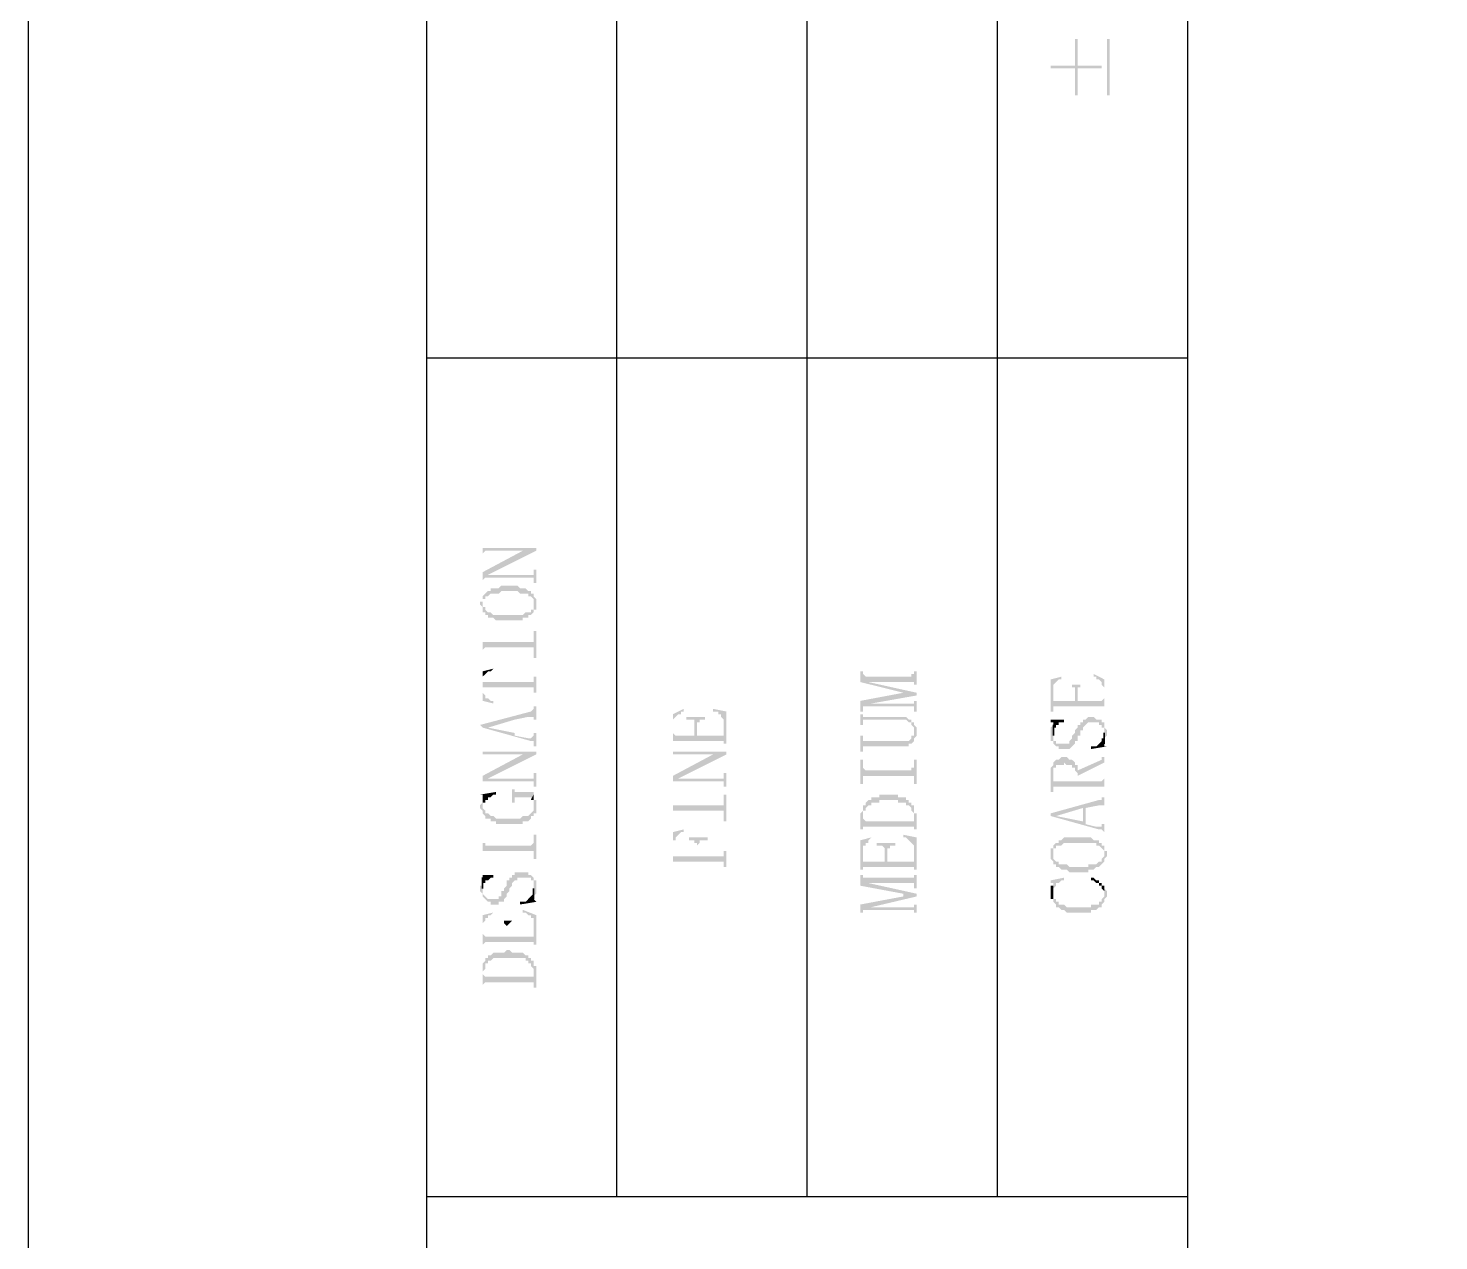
# Model space of a CAD drawing. Header units: inches. Extents: x 3613 to 8393, y -2205 to -794.
# Drawn here: x 3613.22 to 3636.98, y -1648.8 to -1628.38 of the extents above; entities that cross this region are included whole.
import ezdxf

# ---------------------------------------------------------------- set-up
doc = ezdxf.new("R2010")
doc.units = ezdxf.units.IN
doc.header["$MEASUREMENT"] = 0

msp = doc.modelspace()

# ---------------------------------------------------------------- hatches: boundary and pattern name
at = {"transparency": 33554559}
for points in [[(3630.443, -1629.012), (3630.443, -1629.057), (3630.85, -1629.057), (3630.85, -1629.509), (3630.895, -1629.509), (3630.895, -1629.057), (3631.301, -1629.057), (3631.301, -1629.012), (3630.895, -1629.012), (3630.895, -1628.561), (3630.85, -1628.561), (3630.85, -1629.012)], [(3631.436, -1629.509), (3631.436, -1628.561), (3631.391, -1628.561), (3631.391, -1629.509)], [(3620.875, -1637.046), (3620.875, -1637.272), (3620.875, -1637.226), (3620.875, -1637.226), (3620.921, -1637.181), (3621.778, -1637.181), (3621.778, -1637.136), (3620.875, -1637.136)], [(3620.875, -1637.542), (3620.875, -1637.723), (3620.875, -1637.678), (3620.875, -1637.678), (3620.921, -1637.633), (3620.921, -1637.633), (3620.966, -1637.587), (3621.778, -1637.181), (3621.552, -1637.181)], [(3620.921, -1637.633), (3621.733, -1637.633), (3621.733, -1637.678), (3621.733, -1637.723), (3621.778, -1637.723), (3621.778, -1637.497), (3621.733, -1637.497), (3621.733, -1637.587), (3620.966, -1637.587)], [(3620.875, -1637.948), (3620.875, -1638.084), (3620.875, -1638.039), (3620.875, -1637.994), (3620.921, -1637.994), (3620.921, -1637.948), (3620.966, -1637.948), (3621.011, -1637.903), (3621.146, -1637.903), (3621.191, -1637.858), (3621.462, -1637.858), (3621.507, -1637.903), (3621.643, -1637.903), (3621.643, -1637.948), (3621.688, -1637.948), (3621.733, -1637.994), (3621.733, -1638.039), (3621.733, -1638.084), (3621.733, -1637.948), (3621.733, -1637.903), (3621.688, -1637.903), (3621.688, -1637.858), (3621.643, -1637.858), (3621.598, -1637.813), (3621.507, -1637.813), (3621.462, -1637.768), (3621.191, -1637.768), (3621.146, -1637.813), (3621.011, -1637.813), (3621.011, -1637.858), (3620.966, -1637.858), (3620.921, -1637.903), (3620.921, -1637.903)], [(3620.83, -1638.084), (3620.83, -1638.084), (3620.875, -1638.129), (3620.875, -1638.174), (3620.875, -1638.219), (3620.921, -1638.219), (3620.921, -1638.264), (3620.966, -1638.264), (3620.966, -1638.31), (3621.056, -1638.31), (3621.101, -1638.355), (3621.552, -1638.355), (3621.552, -1638.31), (3621.643, -1638.31), (3621.643, -1638.264), (3621.688, -1638.264), (3621.733, -1638.219), (3621.733, -1638.174), (3621.778, -1638.174), (3621.778, -1638.129), (3621.778, -1638.084), (3621.778, -1638.039), (3621.778, -1637.994), (3621.778, -1637.994), (3621.733, -1637.948), (3621.733, -1638.084), (3621.733, -1638.129), (3621.733, -1638.174), (3621.688, -1638.174), (3621.688, -1638.219), (3621.598, -1638.219), (3621.552, -1638.264), (3621.056, -1638.264), (3621.011, -1638.219), (3620.966, -1638.219), (3620.921, -1638.174), (3620.921, -1638.129), (3620.875, -1638.129), (3620.875, -1638.084), (3620.875, -1637.948), (3620.875, -1637.994), (3620.875, -1638.039), (3620.83, -1638.039)], [(3620.875, -1638.535), (3620.875, -1638.987), (3620.875, -1638.851), (3620.875, -1638.851), (3620.921, -1638.806), (3621.733, -1638.806), (3621.733, -1638.987), (3621.778, -1638.987), (3621.778, -1638.535), (3621.733, -1638.535), (3621.733, -1638.671), (3621.733, -1638.716), (3620.875, -1638.716)], [(3620.875, -1639.212), (3620.875, -1639.348), (3620.875, -1639.302), (3620.921, -1639.257), (3620.921, -1639.257), (3620.966, -1639.212), (3621.011, -1639.212), (3621.056, -1639.167), (3621.056, -1639.167)], [(3620.875, -1639.212), (3620.875, -1639.709), (3621.056, -1639.754), (3621.056, -1639.709), (3621.011, -1639.709), (3620.966, -1639.664), (3620.921, -1639.664), (3620.921, -1639.618), (3620.921, -1639.618), (3620.875, -1639.573), (3620.875, -1639.348)], [(3620.875, -1639.348), (3620.875, -1639.528), (3620.875, -1639.483), (3621.733, -1639.483), (3621.733, -1639.528), (3621.733, -1639.573), (3621.778, -1639.573), (3621.778, -1639.302), (3621.733, -1639.302), (3621.733, -1639.348), (3621.733, -1639.393), (3620.875, -1639.393)], [(3627.239, -1639.212), (3627.239, -1639.393), (3627.961, -1639.573), (3627.961, -1639.573), (3628.187, -1639.618), (3628.187, -1639.573), (3627.374, -1639.393), (3627.374, -1639.393), (3627.329, -1639.302), (3627.329, -1639.302), (3627.284, -1639.257), (3627.284, -1639.212), (3627.284, -1639.212)], [(3627.329, -1639.302), (3627.374, -1639.393), (3628.142, -1639.393), (3628.142, -1639.438), (3628.187, -1639.438), (3628.187, -1639.212), (3628.142, -1639.212), (3628.142, -1639.257), (3628.097, -1639.257), (3628.097, -1639.302)], [(3630.443, -1639.348), (3630.443, -1639.889), (3630.489, -1639.889), (3630.489, -1639.483), (3630.489, -1639.438), (3630.489, -1639.438), (3630.534, -1639.393), (3630.534, -1639.393), (3630.579, -1639.348), (3630.624, -1639.348), (3630.624, -1639.302), (3630.624, -1639.302)], [(3631.166, -1639.302), (3631.211, -1639.302), (3631.211, -1639.348), (3631.256, -1639.348), (3631.301, -1639.393), (3631.301, -1639.438), (3631.301, -1639.438), (3631.346, -1639.483), (3631.346, -1639.889), (3631.346, -1639.348), (3631.166, -1639.257)], [(3627.239, -1639.709), (3627.239, -1639.889), (3627.284, -1639.889), (3627.284, -1639.844), (3627.284, -1639.799), (3627.329, -1639.799), (3627.42, -1639.754), (3628.187, -1639.618), (3627.961, -1639.573)], [(3630.489, -1639.844), (3630.489, -1639.799), (3631.346, -1639.799), (3631.346, -1639.844), (3631.346, -1639.664), (3631.346, -1639.664), (3631.301, -1639.709), (3630.895, -1639.709), (3630.895, -1639.573), (3630.85, -1639.709), (3630.489, -1639.709), (3630.489, -1639.528)], [(3630.714, -1639.438), (3630.804, -1639.438), (3630.804, -1639.483), (3630.85, -1639.483), (3630.85, -1639.709), (3630.895, -1639.573), (3630.895, -1639.528), (3630.895, -1639.483), (3630.94, -1639.483), (3630.94, -1639.438), (3631.03, -1639.438)], [(3620.83, -1640.115), (3620.875, -1640.16), (3620.966, -1640.16), (3621.417, -1640.025), (3621.417, -1640.25), (3621.417, -1640.025), (3621.643, -1639.979), (3621.733, -1639.979), (3621.733, -1640.025), (3621.778, -1640.025), (3621.778, -1639.799), (3621.733, -1639.799), (3621.733, -1639.844), (3621.733, -1639.844), (3621.688, -1639.889), (3621.688, -1639.889)], [(3627.329, -1639.799), (3628.142, -1639.799), (3628.142, -1639.844), (3628.142, -1639.889), (3628.187, -1639.889), (3628.187, -1639.709), (3628.142, -1639.709), (3628.142, -1639.754), (3627.42, -1639.754)], [(3620.875, -1640.16), (3621.688, -1640.386), (3621.733, -1640.386), (3621.733, -1640.431), (3621.733, -1640.476), (3621.778, -1640.476), (3621.778, -1640.25), (3621.733, -1640.25), (3621.733, -1640.295), (3621.733, -1640.295), (3621.688, -1640.34), (3621.643, -1640.34), (3621.417, -1640.295), (3621.417, -1640.025), (3621.417, -1640.25), (3620.966, -1640.16), (3620.966, -1640.16)], [(3624.08, -1639.934), (3624.08, -1640.431), (3624.08, -1640.07), (3624.08, -1640.025), (3624.125, -1639.979), (3624.125, -1639.979), (3624.17, -1639.934), (3624.215, -1639.934), (3624.215, -1639.889), (3624.26, -1639.889), (3624.26, -1639.844)], [(3624.305, -1639.979), (3624.305, -1640.025), (3624.441, -1640.025), (3624.441, -1640.07), (3624.441, -1640.115), (3624.441, -1640.295), (3624.486, -1640.115), (3624.486, -1640.07), (3624.531, -1640.07), (3624.531, -1640.025), (3624.621, -1640.025), (3624.621, -1639.979)], [(3624.757, -1639.889), (3624.847, -1639.889), (3624.847, -1639.934), (3624.892, -1639.934), (3624.892, -1639.979), (3624.892, -1639.979), (3624.937, -1640.025), (3624.937, -1640.431), (3624.982, -1640.431), (3624.982, -1639.889), (3624.757, -1639.844)], [(3627.239, -1639.934), (3627.239, -1640.115), (3627.284, -1640.115), (3627.284, -1640.07), (3627.284, -1640.025), (3628.006, -1640.025), (3628.051, -1640.07), (3628.097, -1640.07), (3628.097, -1640.115), (3628.097, -1640.115), (3628.142, -1640.16), (3628.142, -1640.205), (3628.142, -1640.07), (3628.097, -1640.07), (3628.097, -1640.025), (3628.051, -1640.025), (3628.006, -1639.979), (3627.284, -1639.979), (3627.284, -1639.934), (3627.284, -1639.934)], [(3630.443, -1640.25), (3630.443, -1640.34), (3630.443, -1640.386), (3630.489, -1640.386), (3630.489, -1640.431), (3630.489, -1640.431), (3630.534, -1640.476), (3630.579, -1640.476), (3630.579, -1640.521), (3630.759, -1640.521), (3630.804, -1640.476), (3630.804, -1640.476), (3630.85, -1640.431), (3630.85, -1640.386), (3630.895, -1640.386), (3630.895, -1640.295), (3630.94, -1640.295), (3630.94, -1640.205), (3630.985, -1640.205), (3630.985, -1640.16), (3630.985, -1640.16), (3631.03, -1640.115), (3631.03, -1640.115), (3631.075, -1640.07), (3631.256, -1640.07), (3631.256, -1640.115), (3631.301, -1640.115), (3631.301, -1640.16), (3631.346, -1640.16), (3631.346, -1640.205), (3631.346, -1640.386), (3631.346, -1640.34), (3631.346, -1640.34), (3631.391, -1640.295), (3631.391, -1640.25), (3631.391, -1640.205), (3631.391, -1640.205), (3631.346, -1640.16), (3631.346, -1640.115), (3631.346, -1640.07), (3631.301, -1640.07), (3631.301, -1640.025), (3631.211, -1640.025), (3631.166, -1639.979), (3631.075, -1639.979), (3631.03, -1640.025), (3630.985, -1640.025), (3630.985, -1640.07), (3630.94, -1640.07), (3630.94, -1640.115), (3630.895, -1640.115), (3630.895, -1640.16), (3630.895, -1640.16), (3630.85, -1640.205), (3630.85, -1640.25), (3630.85, -1640.25), (3630.804, -1640.295), (3630.804, -1640.34), (3630.804, -1640.34), (3630.759, -1640.386), (3630.759, -1640.431), (3630.534, -1640.431), (3630.534, -1640.386), (3630.489, -1640.386), (3630.489, -1640.34), (3630.489, -1640.295), (3630.489, -1640.115), (3630.443, -1640.16), (3630.443, -1640.205)], [(3630.443, -1640.025), (3630.443, -1640.07), (3630.489, -1640.07), (3630.489, -1640.205), (3630.489, -1640.16), (3630.534, -1640.16), (3630.534, -1640.115), (3630.579, -1640.115), (3630.579, -1640.07), (3630.669, -1640.07), (3630.669, -1640.025)], [(3624.08, -1640.431), (3624.08, -1640.386), (3624.937, -1640.386), (3624.937, -1640.431), (3624.937, -1640.25), (3624.937, -1640.295), (3624.486, -1640.295), (3624.486, -1640.115), (3624.441, -1640.295), (3624.125, -1640.295), (3624.08, -1640.25), (3624.08, -1640.07)], [(3627.239, -1640.295), (3627.239, -1640.566), (3627.284, -1640.566), (3627.284, -1640.521), (3627.284, -1640.476), (3628.051, -1640.476), (3628.051, -1640.431), (3628.097, -1640.431), (3628.142, -1640.386), (3628.142, -1640.34), (3628.142, -1640.34), (3628.187, -1640.295), (3628.187, -1640.25), (3628.187, -1640.205), (3628.187, -1640.16), (3628.142, -1640.115), (3628.142, -1640.25), (3628.142, -1640.295), (3628.097, -1640.295), (3628.097, -1640.34), (3628.097, -1640.34), (3628.051, -1640.386), (3627.284, -1640.386), (3627.284, -1640.295)], [(3631.12, -1640.521), (3631.12, -1640.521), (3631.391, -1640.476), (3631.346, -1640.476), (3631.346, -1640.431), (3631.346, -1640.295), (3631.346, -1640.34), (3631.301, -1640.34), (3631.301, -1640.386), (3631.301, -1640.386), (3631.256, -1640.431), (3631.256, -1640.431), (3631.211, -1640.476), (3631.12, -1640.476)], [(3620.875, -1640.476), (3620.875, -1640.702), (3620.875, -1640.611), (3621.778, -1640.611), (3621.778, -1640.566), (3620.875, -1640.566)], [(3624.08, -1640.476), (3624.08, -1640.702), (3624.08, -1640.656), (3624.08, -1640.611), (3624.982, -1640.611), (3624.982, -1640.566), (3624.08, -1640.566)], [(3620.875, -1640.972), (3620.875, -1641.153), (3620.875, -1641.063), (3620.921, -1641.063), (3620.966, -1641.017), (3621.778, -1640.611), (3621.552, -1640.611)], [(3624.08, -1640.972), (3624.08, -1641.153), (3624.08, -1641.108), (3624.08, -1641.063), (3624.125, -1641.063), (3624.17, -1641.017), (3624.982, -1640.611), (3624.757, -1640.611)], [(3627.239, -1640.702), (3627.239, -1641.108), (3627.284, -1641.108), (3627.284, -1640.972), (3628.142, -1640.972), (3628.142, -1641.108), (3628.187, -1641.108), (3628.187, -1640.702), (3628.142, -1640.702), (3628.142, -1640.837), (3628.097, -1640.837), (3628.097, -1640.882), (3627.329, -1640.882), (3627.284, -1640.837), (3627.284, -1640.702)], [(3630.443, -1640.927), (3630.443, -1641.243), (3630.489, -1641.243), (3630.489, -1640.927), (3630.489, -1640.837), (3630.534, -1640.837), (3630.534, -1640.792), (3630.669, -1640.792), (3630.669, -1640.747), (3630.669, -1640.747), (3630.714, -1640.792), (3630.804, -1640.792), (3630.804, -1640.837), (3630.85, -1640.837), (3630.85, -1640.882), (3630.85, -1640.882), (3630.895, -1640.927), (3630.895, -1641.063), (3630.895, -1640.792), (3630.85, -1640.792), (3630.85, -1640.747), (3630.85, -1640.747), (3630.804, -1640.702), (3630.759, -1640.702), (3630.714, -1640.656), (3630.624, -1640.656), (3630.579, -1640.702), (3630.534, -1640.702), (3630.489, -1640.747), (3630.489, -1640.792), (3630.489, -1640.792), (3630.443, -1640.837), (3630.443, -1640.882), (3630.443, -1640.882)], [(3630.895, -1640.882), (3630.895, -1640.972), (3631.346, -1640.747), (3631.346, -1640.611), (3631.346, -1640.656), (3631.301, -1640.656), (3631.301, -1640.702), (3631.301, -1640.702)], [(3620.921, -1641.063), (3621.733, -1641.063), (3621.733, -1641.153), (3621.778, -1641.153), (3621.778, -1640.927), (3621.733, -1640.927), (3621.733, -1640.972), (3621.733, -1641.017), (3620.966, -1641.017)], [(3624.125, -1641.063), (3624.937, -1641.063), (3624.937, -1641.153), (3624.982, -1641.153), (3624.982, -1640.927), (3624.937, -1640.927), (3624.937, -1640.972), (3624.937, -1641.017), (3624.17, -1641.017)], [(3630.489, -1641.198), (3630.489, -1641.153), (3631.346, -1641.153), (3631.346, -1641.243), (3631.346, -1640.972), (3631.346, -1641.017), (3631.346, -1641.017), (3631.301, -1641.063), (3630.895, -1641.063), (3630.895, -1640.837), (3630.895, -1640.792), (3630.895, -1641.063), (3630.489, -1641.063), (3630.489, -1640.972)], [(3620.83, -1641.288), (3620.875, -1641.288), (3620.875, -1641.333), (3620.875, -1641.469), (3620.875, -1641.424), (3620.921, -1641.424), (3620.921, -1641.379), (3620.966, -1641.379), (3620.966, -1641.333), (3621.011, -1641.333), (3621.056, -1641.288), (3621.101, -1641.288), (3621.101, -1641.243)], [(3621.372, -1641.198), (3621.372, -1641.424), (3621.417, -1641.424), (3621.417, -1641.379), (3621.417, -1641.333), (3621.688, -1641.333), (3621.688, -1641.379), (3621.733, -1641.288), (3621.733, -1641.243), (3621.417, -1641.243), (3621.417, -1641.198), (3621.417, -1641.198)], [(3620.83, -1641.469), (3620.83, -1641.514), (3620.83, -1641.514), (3620.875, -1641.559), (3620.875, -1641.604), (3620.875, -1641.604), (3620.921, -1641.649), (3620.921, -1641.694), (3621.011, -1641.694), (3621.011, -1641.74), (3621.101, -1641.74), (3621.101, -1641.785), (3621.552, -1641.785), (3621.552, -1641.74), (3621.643, -1641.74), (3621.688, -1641.694), (3621.688, -1641.649), (3621.733, -1641.649), (3621.733, -1641.604), (3621.778, -1641.604), (3621.778, -1641.559), (3621.778, -1641.469), (3621.778, -1641.424), (3621.778, -1641.379), (3621.733, -1641.379), (3621.733, -1641.514), (3621.733, -1641.559), (3621.733, -1641.559), (3621.688, -1641.604), (3621.688, -1641.604), (3621.643, -1641.649), (3621.552, -1641.649), (3621.507, -1641.694), (3621.101, -1641.694), (3621.056, -1641.649), (3621.011, -1641.649), (3620.966, -1641.604), (3620.921, -1641.604), (3620.921, -1641.559), (3620.921, -1641.559), (3620.875, -1641.514), (3620.875, -1641.379), (3620.875, -1641.424), (3620.875, -1641.424)], [(3621.688, -1641.379), (3621.733, -1641.379), (3621.733, -1641.469), (3621.733, -1641.333), (3621.733, -1641.288)], [(3624.08, -1641.288), (3624.08, -1641.74), (3624.08, -1641.604), (3624.08, -1641.559), (3624.937, -1641.559), (3624.937, -1641.74), (3624.982, -1641.74), (3624.982, -1641.288), (3624.937, -1641.288), (3624.937, -1641.424), (3624.937, -1641.469), (3624.08, -1641.469), (3624.08, -1641.424)], [(3627.239, -1641.649), (3627.239, -1641.875), (3627.284, -1641.875), (3627.284, -1641.649), (3627.284, -1641.604), (3627.284, -1641.559), (3627.329, -1641.559), (3627.329, -1641.514), (3627.329, -1641.514), (3627.374, -1641.469), (3627.42, -1641.469), (3627.42, -1641.424), (3627.555, -1641.424), (3627.555, -1641.379), (3627.871, -1641.379), (3627.871, -1641.424), (3628.006, -1641.424), (3628.006, -1641.469), (3628.051, -1641.469), (3628.097, -1641.514), (3628.097, -1641.559), (3628.097, -1641.559), (3628.142, -1641.604), (3628.142, -1641.875), (3628.187, -1641.875), (3628.187, -1641.649), (3628.187, -1641.604), (3628.142, -1641.604), (3628.142, -1641.514), (3628.142, -1641.469), (3628.097, -1641.469), (3628.097, -1641.424), (3628.051, -1641.424), (3628.051, -1641.379), (3628.006, -1641.379), (3628.006, -1641.333), (3627.871, -1641.333), (3627.871, -1641.288), (3627.555, -1641.288), (3627.555, -1641.333), (3627.42, -1641.333), (3627.42, -1641.379), (3627.374, -1641.379), (3627.329, -1641.424), (3627.329, -1641.469), (3627.284, -1641.469), (3627.284, -1641.514), (3627.284, -1641.559), (3627.284, -1641.559), (3627.239, -1641.604), (3627.239, -1641.604)], [(3630.443, -1641.604), (3630.443, -1641.649), (3630.534, -1641.649), (3630.985, -1641.514), (3630.985, -1641.74), (3631.03, -1641.514), (3631.256, -1641.469), (3631.346, -1641.469), (3631.346, -1641.514), (3631.346, -1641.288), (3631.346, -1641.333), (3631.301, -1641.333), (3631.301, -1641.379), (3631.256, -1641.379)], [(3627.284, -1641.875), (3627.284, -1641.83), (3628.142, -1641.83), (3628.142, -1641.875), (3628.142, -1641.694), (3628.142, -1641.74), (3627.329, -1641.74), (3627.284, -1641.694), (3627.284, -1641.649)], [(3630.443, -1641.649), (3631.256, -1641.875), (3631.301, -1641.875), (3631.346, -1641.92), (3631.346, -1641.965), (3631.346, -1641.74), (3631.346, -1641.785), (3631.301, -1641.785), (3631.301, -1641.83), (3631.211, -1641.83), (3631.03, -1641.785), (3631.03, -1641.514), (3630.985, -1641.74), (3630.534, -1641.649), (3630.534, -1641.649)], [(3620.875, -1641.965), (3620.875, -1642.371), (3620.875, -1642.236), (3621.733, -1642.236), (3621.733, -1642.371), (3621.778, -1642.371), (3621.778, -1641.965), (3621.733, -1641.965), (3621.733, -1642.101), (3621.733, -1642.101), (3621.688, -1642.146), (3620.921, -1642.146), (3620.921, -1642.101), (3620.875, -1642.101)], [(3624.08, -1641.92), (3624.08, -1642.507), (3624.08, -1642.146), (3624.08, -1642.056), (3624.125, -1642.056), (3624.125, -1642.01), (3624.125, -1642.01), (3624.17, -1641.965), (3624.17, -1641.965), (3624.215, -1641.92), (3624.26, -1641.92), (3624.26, -1641.875)], [(3627.961, -1642.01), (3628.006, -1642.01), (3628.051, -1642.056), (3628.051, -1642.056), (3628.097, -1642.101), (3628.097, -1642.101), (3628.142, -1642.146), (3628.142, -1642.191), (3628.142, -1642.552), (3628.187, -1642.552), (3628.187, -1642.01), (3627.961, -1641.965)], [(3624.08, -1642.462), (3624.08, -1642.417), (3624.937, -1642.417), (3624.937, -1642.507), (3624.982, -1642.507), (3624.982, -1642.236), (3624.937, -1642.236), (3624.937, -1642.281), (3624.937, -1642.326), (3624.486, -1642.326), (3624.486, -1642.146), (3624.486, -1642.326), (3624.08, -1642.326), (3624.08, -1642.146)], [(3624.351, -1642.01), (3624.351, -1642.056), (3624.441, -1642.056), (3624.441, -1642.101), (3624.486, -1642.101), (3624.486, -1642.326), (3624.486, -1642.146), (3624.486, -1642.146), (3624.531, -1642.101), (3624.531, -1642.056), (3624.667, -1642.056), (3624.667, -1642.01)], [(3627.239, -1642.056), (3627.239, -1642.552), (3627.284, -1642.552), (3627.284, -1642.191), (3627.284, -1642.146), (3627.329, -1642.146), (3627.329, -1642.101), (3627.374, -1642.101), (3627.374, -1642.056), (3627.374, -1642.056), (3627.42, -1642.01), (3627.465, -1642.01), (3627.42, -1642.01)], [(3627.284, -1642.552), (3627.284, -1642.507), (3628.142, -1642.507), (3628.142, -1642.552), (3628.142, -1642.371), (3628.142, -1642.417), (3627.69, -1642.417), (3627.69, -1642.236), (3627.645, -1642.417), (3627.284, -1642.417), (3627.284, -1642.371), (3627.284, -1642.191)], [(3627.51, -1642.101), (3627.51, -1642.146), (3627.6, -1642.146), (3627.645, -1642.191), (3627.645, -1642.236), (3627.645, -1642.417), (3627.69, -1642.236), (3627.69, -1642.191), (3627.735, -1642.191), (3627.735, -1642.146), (3627.826, -1642.146), (3627.826, -1642.101)], [(3630.443, -1642.281), (3630.443, -1642.326), (3630.443, -1642.371), (3630.443, -1642.371), (3630.489, -1642.417), (3630.489, -1642.462), (3630.534, -1642.462), (3630.534, -1642.507), (3630.579, -1642.507), (3630.624, -1642.552), (3630.714, -1642.552), (3630.759, -1642.597), (3631.075, -1642.597), (3631.075, -1642.552), (3631.166, -1642.552), (3631.211, -1642.507), (3631.256, -1642.507), (3631.301, -1642.462), (3631.301, -1642.462), (3631.346, -1642.417), (3631.346, -1642.371), (3631.346, -1642.371), (3631.391, -1642.326), (3631.391, -1642.281), (3631.391, -1642.236), (3631.346, -1642.236), (3631.346, -1642.191), (3631.346, -1642.281), (3631.346, -1642.326), (3631.346, -1642.326), (3631.301, -1642.371), (3631.301, -1642.417), (3631.256, -1642.417), (3631.211, -1642.462), (3631.075, -1642.462), (3631.075, -1642.507), (3630.759, -1642.507), (3630.714, -1642.462), (3630.579, -1642.462), (3630.579, -1642.417), (3630.534, -1642.417), (3630.489, -1642.371), (3630.489, -1642.326), (3630.489, -1642.191), (3630.443, -1642.191), (3630.443, -1642.236)], [(3630.489, -1642.191), (3630.489, -1642.281), (3630.489, -1642.236), (3630.489, -1642.191), (3630.534, -1642.191), (3630.534, -1642.146), (3630.624, -1642.146), (3630.669, -1642.101), (3631.211, -1642.101), (3631.211, -1642.146), (3631.256, -1642.146), (3631.301, -1642.191), (3631.301, -1642.191), (3631.346, -1642.236), (3631.346, -1642.281), (3631.346, -1642.146), (3631.301, -1642.146), (3631.301, -1642.101), (3631.256, -1642.101), (3631.256, -1642.056), (3631.166, -1642.056), (3631.12, -1642.01), (3630.669, -1642.01), (3630.624, -1642.056), (3630.579, -1642.056), (3630.579, -1642.101), (3630.534, -1642.101), (3630.489, -1642.146), (3630.489, -1642.146)], [(3620.83, -1642.868), (3620.83, -1642.913), (3620.83, -1642.913), (3620.875, -1642.958), (3620.875, -1643.003), (3620.875, -1643.003), (3620.921, -1643.048), (3620.921, -1643.048), (3620.966, -1643.094), (3621.011, -1643.094), (3621.011, -1643.139), (3621.146, -1643.139), (3621.146, -1643.094), (3621.236, -1643.094), (3621.236, -1643.048), (3621.236, -1643.048), (3621.282, -1643.003), (3621.282, -1642.958), (3621.282, -1642.958), (3621.327, -1642.913), (3621.327, -1642.868), (3621.327, -1642.868), (3621.372, -1642.823), (3621.372, -1642.778), (3621.372, -1642.778), (3621.417, -1642.732), (3621.462, -1642.732), (3621.462, -1642.687), (3621.688, -1642.687), (3621.688, -1642.732), (3621.733, -1642.732), (3621.733, -1642.778), (3621.733, -1643.003), (3621.778, -1642.958), (3621.778, -1642.868), (3621.778, -1642.778), (3621.778, -1642.732), (3621.733, -1642.732), (3621.733, -1642.687), (3621.733, -1642.687), (3621.688, -1642.642), (3621.643, -1642.642), (3621.643, -1642.597), (3621.417, -1642.597), (3621.417, -1642.642), (3621.372, -1642.642), (3621.372, -1642.687), (3621.327, -1642.687), (3621.327, -1642.732), (3621.282, -1642.732), (3621.282, -1642.823), (3621.282, -1642.823), (3621.236, -1642.868), (3621.236, -1642.913), (3621.191, -1642.913), (3621.191, -1642.958), (3621.191, -1643.003), (3621.146, -1643.003), (3621.146, -1643.048), (3620.966, -1643.048), (3620.921, -1643.003), (3620.921, -1643.003), (3620.875, -1642.958), (3620.875, -1642.732), (3620.875, -1642.778), (3620.875, -1642.823), (3620.83, -1642.823)], [(3620.83, -1642.642), (3620.875, -1642.642), (3620.875, -1642.687), (3620.875, -1642.823), (3620.875, -1642.778), (3620.921, -1642.778), (3620.921, -1642.732), (3620.966, -1642.732), (3621.011, -1642.687), (3621.056, -1642.687), (3621.056, -1642.642), (3621.056, -1642.642)], [(3627.239, -1642.642), (3627.239, -1642.823), (3627.961, -1642.958), (3627.961, -1643.003), (3628.187, -1643.003), (3628.187, -1642.958), (3627.374, -1642.778), (3627.374, -1642.778), (3627.329, -1642.687), (3627.284, -1642.687), (3627.284, -1642.642), (3627.284, -1642.642)], [(3627.329, -1642.687), (3627.374, -1642.778), (3628.142, -1642.778), (3628.142, -1642.823), (3628.142, -1642.868), (3628.187, -1642.868), (3628.187, -1642.642), (3628.142, -1642.642), (3628.142, -1642.687), (3628.097, -1642.687)], [(3621.507, -1643.094), (3621.507, -1643.139), (3621.778, -1643.094), (3621.778, -1643.094), (3621.733, -1643.048), (3621.733, -1642.913), (3621.733, -1642.958), (3621.733, -1642.958), (3621.688, -1643.003), (3621.688, -1643.003), (3621.643, -1643.048), (3621.643, -1643.048), (3621.598, -1643.094), (3621.552, -1643.094)], [(3630.443, -1642.732), (3630.443, -1642.778), (3630.489, -1642.778), (3630.489, -1643.048), (3630.489, -1642.913), (3630.489, -1642.868), (3630.489, -1642.868), (3630.534, -1642.823), (3630.534, -1642.778), (3630.579, -1642.778), (3630.624, -1642.732), (3630.669, -1642.732), (3630.669, -1642.687)], [(3630.443, -1642.913), (3630.443, -1642.958), (3630.443, -1643.003), (3630.443, -1643.048), (3630.489, -1643.048), (3630.489, -1642.778), (3630.489, -1642.823), (3630.443, -1642.823), (3630.443, -1642.868)], [(3630.489, -1643.048), (3630.489, -1643.094), (3630.489, -1643.094), (3630.534, -1643.139), (3630.534, -1643.184), (3630.579, -1643.184), (3630.624, -1643.229), (3630.669, -1643.229), (3630.714, -1643.274), (3631.12, -1643.274), (3631.12, -1643.229), (3631.211, -1643.229), (3631.256, -1643.184), (3631.301, -1643.184), (3631.301, -1643.139), (3631.301, -1643.139), (3631.346, -1643.094), (3631.346, -1643.048), (3631.346, -1643.048), (3631.391, -1643.003), (3631.391, -1642.958), (3631.391, -1642.913), (3631.391, -1642.913), (3631.346, -1642.868), (3631.346, -1642.823), (3631.346, -1642.958), (3631.346, -1643.003), (3631.346, -1643.003), (3631.301, -1643.048), (3631.301, -1643.094), (3631.256, -1643.094), (3631.256, -1643.139), (3631.12, -1643.139), (3631.12, -1643.184), (3630.714, -1643.184), (3630.669, -1643.139), (3630.579, -1643.139), (3630.579, -1643.094), (3630.534, -1643.094), (3630.534, -1643.048), (3630.489, -1643.048), (3630.489, -1643.003), (3630.489, -1642.958), (3630.489, -1642.958)], [(3631.12, -1642.732), (3631.166, -1642.732), (3631.211, -1642.778), (3631.256, -1642.778), (3631.256, -1642.823), (3631.301, -1642.823), (3631.301, -1642.868), (3631.301, -1642.868), (3631.346, -1642.913), (3631.346, -1642.958), (3631.346, -1642.823), (3631.301, -1642.823), (3631.301, -1642.778), (3631.256, -1642.778), (3631.256, -1642.732), (3631.211, -1642.732), (3631.166, -1642.687), (3631.12, -1642.687)], [(3627.239, -1643.139), (3627.239, -1643.274), (3627.284, -1643.274), (3627.284, -1643.229), (3627.329, -1643.229), (3627.42, -1643.184), (3628.187, -1643.003), (3627.961, -1643.003)], [(3627.329, -1643.229), (3628.142, -1643.229), (3628.142, -1643.274), (3628.187, -1643.274), (3628.187, -1643.139), (3628.142, -1643.139), (3628.142, -1643.184), (3627.42, -1643.184)], [(3620.875, -1643.319), (3620.875, -1643.816), (3620.875, -1643.455), (3620.875, -1643.455), (3620.921, -1643.409), (3620.921, -1643.364), (3620.966, -1643.364), (3620.966, -1643.319), (3621.011, -1643.319), (3621.056, -1643.274), (3621.056, -1643.274)], [(3621.552, -1643.274), (3621.598, -1643.274), (3621.643, -1643.319), (3621.688, -1643.319), (3621.688, -1643.364), (3621.733, -1643.364), (3621.733, -1643.455), (3621.733, -1643.816), (3621.778, -1643.816), (3621.778, -1643.319), (3621.552, -1643.229)], [(3620.875, -1643.816), (3620.875, -1643.816), (3620.921, -1643.771), (3621.733, -1643.771), (3621.733, -1643.816), (3621.733, -1643.635), (3621.733, -1643.68), (3621.282, -1643.68), (3621.282, -1643.5), (3621.282, -1643.68), (3620.921, -1643.68), (3620.875, -1643.635), (3620.875, -1643.5)], [(3621.146, -1643.409), (3621.236, -1643.409), (3621.236, -1643.455), (3621.236, -1643.455), (3621.282, -1643.5), (3621.282, -1643.68), (3621.282, -1643.5), (3621.282, -1643.5), (3621.327, -1643.455), (3621.327, -1643.455), (3621.372, -1643.409), (3621.417, -1643.409)], [(3620.875, -1644.267), (3620.875, -1644.538), (3620.875, -1644.267), (3620.875, -1644.267), (3620.921, -1644.222), (3620.921, -1644.177), (3620.921, -1644.132), (3620.966, -1644.132), (3620.966, -1644.086), (3621.011, -1644.086), (3621.056, -1644.041), (3621.598, -1644.041), (3621.598, -1644.086), (3621.643, -1644.086), (3621.643, -1644.132), (3621.688, -1644.132), (3621.688, -1644.177), (3621.688, -1644.177), (3621.733, -1644.222), (3621.733, -1644.267), (3621.733, -1644.538), (3621.778, -1644.538), (3621.778, -1644.267), (3621.778, -1644.177), (3621.733, -1644.177), (3621.733, -1644.132), (3621.733, -1644.086), (3621.688, -1644.086), (3621.688, -1644.041), (3621.643, -1644.041), (3621.643, -1643.996), (3621.598, -1643.996), (3621.552, -1643.951), (3621.372, -1643.951), (3621.327, -1643.906), (3621.282, -1643.906), (3621.236, -1643.951), (3621.056, -1643.951), (3621.011, -1643.996), (3620.966, -1643.996), (3620.966, -1644.041), (3620.921, -1644.041), (3620.921, -1644.086), (3620.921, -1644.086), (3620.875, -1644.132), (3620.875, -1644.222)], [(3620.875, -1644.493), (3620.875, -1644.493), (3620.921, -1644.448), (3621.733, -1644.448), (3621.733, -1644.493), (3621.733, -1644.312), (3621.733, -1644.357), (3620.921, -1644.357), (3620.875, -1644.312), (3620.875, -1644.312)]]:
    msp.add_hatch(color=256, dxfattribs=at).paths.add_polyline_path(points)

# ---------------------------------------------------------------- linework, layer by layer
msp.add_line((3619.928, -1574.144), (3619.928, -1860.885))
for points in [[(4033.221, -1865.144), (4033.221, -1568.144), (3613.221, -1568.144), (3613.221, -1865.144)], [(3630.489, -1640.115), (3630.489, -1640.295), (3630.489, -1640.25), (3630.489, -1640.115)], [(3631.346, -1640.295), (3631.346, -1640.431), (3631.346, -1640.386), (3631.346, -1640.25)], [(3620.875, -1642.732), (3620.875, -1642.868), (3620.875, -1642.687)], [(3621.733, -1642.913), (3621.733, -1643.048), (3621.733, -1643.003), (3621.733, -1642.868), (3621.733, -1642.868)]]:
    msp.add_lwpolyline(points, close=True)
for points in [[(3623.132, -1574.144), (3623.132, -1648.058)], [(3626.336, -1574.144), (3626.336, -1648.058)], [(3629.541, -1574.144), (3629.541, -1648.058)], [(3632.745, -1574.144), (3632.745, -1860.885)], [(3619.928, -1633.932), (3632.745, -1633.932)], [(3619.928, -1648.058), (3632.745, -1648.058)]]:
    msp.add_lwpolyline(points)

doc.saveas('drawing.dxf')
